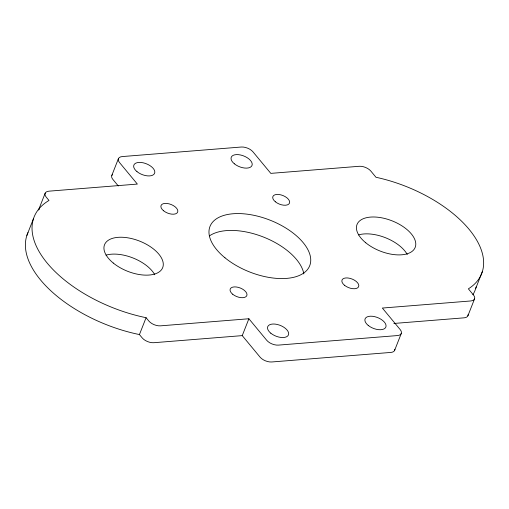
<?xml version="1.0" encoding="UTF-8"?>
<svg xmlns="http://www.w3.org/2000/svg" width="509" height="509" viewBox="0 0 509 509"><rect width="100%" height="100%" fill="white"/><g stroke="black" fill="none" stroke-linecap="round" stroke-linejoin="round"><path stroke-width="0.76" d="M26.875 235.438L33.518 218.571M45.186 193.159L38.538 210.02A8.933 4.638 21.5 0 1 39.327 209.046M111.821 175.42L118.463 158.553M394.819 349.238A8.933 4.638 21.5 0 1 390.804 352.432L271.768 361.975A8.933 4.638 21.5 0 1 260.093 357.165L242.246 335.622L153.871 342.71A8.933 4.638 21.5 0 1 142.196 337.9L139.434 334.566L146.083 317.699A106.954 55.564 21.5 0 1 47.216 263.121A106.954 55.564 21.5 0 1 48.985 200.47L46.224 197.136A8.933 4.638 21.5 0 1 48.979 191.168L137.354 184.08L119.507 162.536A8.933 4.638 21.5 0 1 122.255 156.568L241.291 147.025A8.933 4.638 21.5 0 1 252.967 151.835L270.813 173.378L359.189 166.29A8.933 4.638 21.5 0 1 370.864 171.1L375.966 177.266A102.71 53.362 21.5 0 1 469.063 229.292A102.71 53.362 21.5 0 1 468.375 288.838L473.478 295.004A8.933 4.638 21.5 0 1 470.723 300.965L382.354 308.053L400.201 329.603A8.933 4.638 21.5 0 1 397.446 335.565L278.41 345.115A8.933 4.638 21.5 0 1 266.735 340.305L248.888 318.755L160.52 325.843A8.933 4.638 21.5 0 1 148.838 321.033L146.083 317.699M242.246 335.622L248.888 318.755M394.596 350.446L401.238 333.58M475.762 288.317L482.405 271.45M467.879 315.841L474.522 298.98M393.858 323.463L464.081 317.832A8.933 4.638 21.5 0 0 468.102 314.638M118.317 185.982L112.864 179.397A8.933 4.638 21.5 0 1 112.604 174.447M106.012 255.155A31.259 16.243 21.5 0 1 154.774 274.752M358.508 234.91A31.259 16.243 21.5 0 1 407.27 254.506M209.473 235.871A53.591 27.842 21.5 0 1 264.196 237.34A53.591 27.842 21.5 0 1 303.841 273.944M139.434 334.566A106.954 55.564 21.5 0 1 27.989 232.581M476.15 286.917A102.71 53.362 21.5 0 1 472.912 294.705M136.966 171.609A11.166 5.803 21.5 0 0 154.551 173.416A11.166 5.803 21.5 0 0 141.178 162.479A11.166 5.803 21.5 0 0 136.966 171.609M113.259 263.026A31.259 16.243 21.5 0 0 162.498 268.09A31.259 16.243 21.5 0 0 125.055 237.455A31.259 16.243 21.5 0 0 113.259 263.026M163.554 210.758A8.933 4.638 21.5 0 0 177.622 212.202A8.933 4.638 21.5 0 0 166.92 203.447A8.933 4.638 21.5 0 0 163.554 210.758M232.708 294.253A8.933 4.638 21.5 0 0 246.776 295.704A8.933 4.638 21.5 0 0 236.074 286.949A8.933 4.638 21.5 0 0 232.708 294.253M365.755 242.78A31.259 16.243 21.5 0 0 414.994 247.845A31.259 16.243 21.5 0 0 377.551 217.209A31.259 16.243 21.5 0 0 365.755 242.78M275.369 201.787A8.933 4.638 21.5 0 0 289.443 203.237A8.933 4.638 21.5 0 0 278.741 194.483A8.933 4.638 21.5 0 0 275.369 201.787M368.204 325.41A11.166 5.803 21.5 0 0 385.79 327.217A11.166 5.803 21.5 0 0 372.416 316.274A11.166 5.803 21.5 0 0 368.204 325.41M270.813 333.217A11.166 5.803 21.5 0 0 288.399 335.03A11.166 5.803 21.5 0 0 275.025 324.087A11.166 5.803 21.5 0 0 270.813 333.217M224.972 257.789A53.591 27.842 21.5 0 0 309.389 266.468A53.591 27.842 21.5 0 0 245.198 213.952A53.591 27.842 21.5 0 0 224.972 257.789M344.523 285.288A8.933 4.638 21.5 0 0 358.597 286.732A8.933 4.638 21.5 0 0 347.895 277.978A8.933 4.638 21.5 0 0 344.523 285.288M234.356 163.803A11.166 5.803 21.5 0 0 251.942 165.61A11.166 5.803 21.5 0 0 238.568 154.666A11.166 5.803 21.5 0 0 234.356 163.803"/></g></svg>
